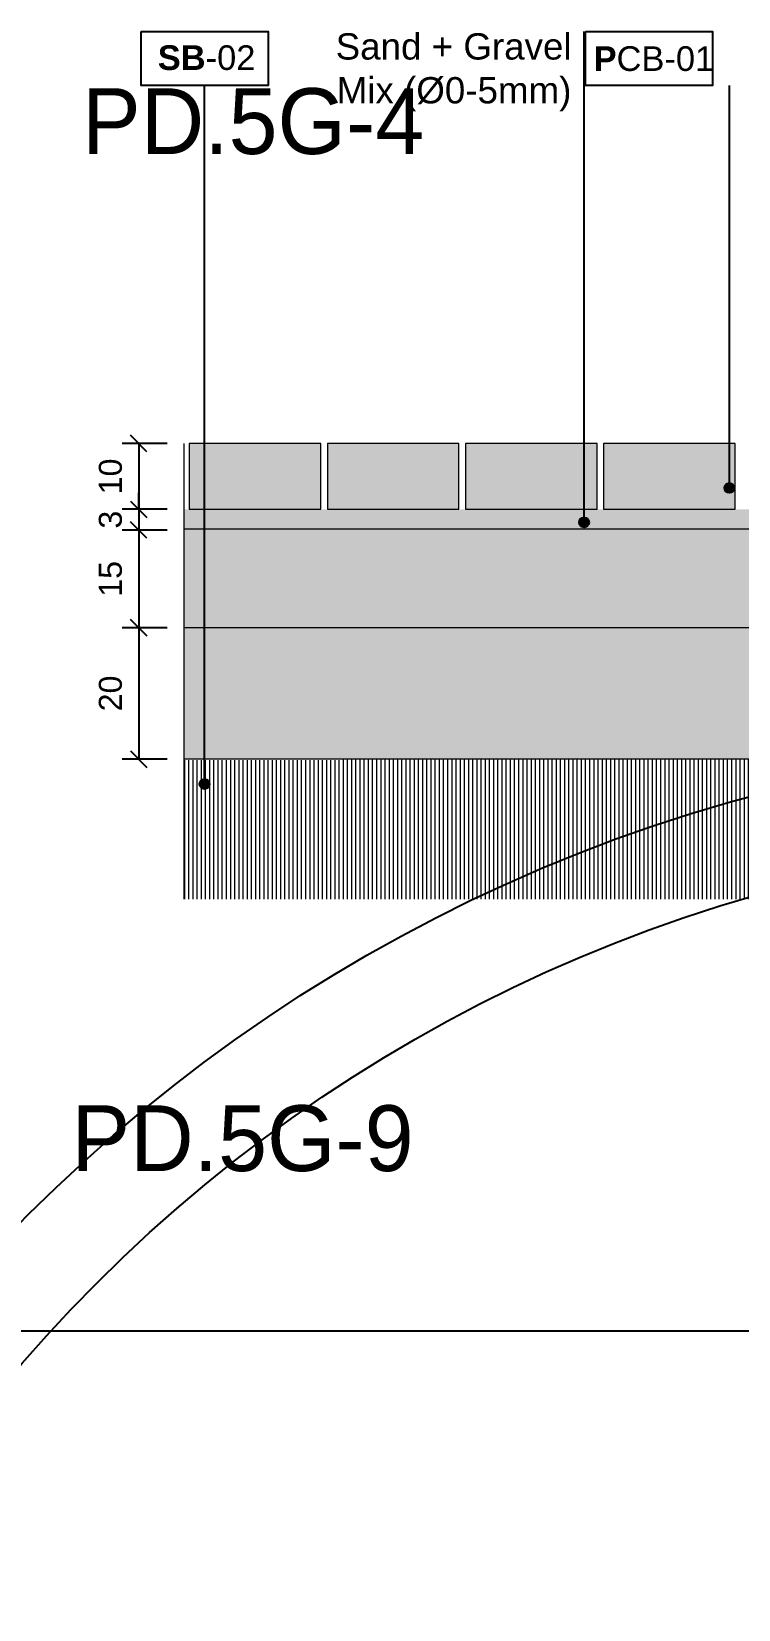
# Model space of a CAD drawing. Header units: metres. Extents: x -325 to 301, y -147 to 149.
# Drawn here: x 62.917 to 63.992, y 53.033 to 55.432 of the extents above; entities that cross this region are included whole.
import ezdxf

# ---------------------------------------------------------------- set-up
doc = ezdxf.new("R2010")
doc.units = ezdxf.units.M
doc.layers.get('Defpoints').update_dxf_attribs({"lineweight": 13})
doc.layers.add('-aux', color=50, linetype='Continuous', plot=False)
doc.layers.add('-AUX-QAD', color=5, linetype='Continuous', plot=False)
for name, color, linetype, true_color in [('0-TX-1_25', 7, 'Continuous', 0x3f4f7f), ('3-TR-paviment fort', 7, 'Continuous', 0xd1d1d1), ('EIT_3 TR sorra', 7, 'Continuous', 0xd8ceb0)]:
    doc.layers.add(name, color=color, linetype=linetype, true_color=true_color)
for name, color, linetype, lineweight in [('1-CM', 7, 'Continuous', 0), ('2-L-secció', 1, 'Continuous', 0), ('3-TR Seleccionat', 44, 'Continuous', 0), ('3-TR Tot-u', 37, 'Continuous', 0)]:
    doc.layers.add(name, color=color, linetype=linetype, lineweight=lineweight)
doc.layers.add('3-TR tot_u', color=7, linetype='Continuous', lineweight=5, true_color=0x787878)
doc.layers.add('A-KEYPLAN_HATCH', color=7, linetype='Continuous')
doc.layers.add('A_TEXT_2', color=7, linetype='Continuous')
doc.styles.get("Standard").update_dxf_attribs({"font": 'arial.ttf'})
doc.styles.add('x-llegenda materials$0$ENGRAVERS', font='TT0586M.TTF')
doc.dimstyles.new('ISO-25', dxfattribs={"dimtxt": 0.1, "dimasz": 0.1, "dimexe": 0.1, "dimexo": 0.1, "dimgap": 0.1, "dimtad": 1, "dimdec": 0, "dimlfac": 100, "dimzin": 9, "dimtxsty": 'Standard', "dimblk": 'OBLIQUE', "dimcen": 0.1, "dimadec": 0, "dimazin": 0, "dimtfac": 1, "dimtdec": 0, "dimtmove": 0, "dimatfit": 3, "dimldrblk": 'OBLIQUE', "dimfxl": 1, "dimarcsym": 0})

# ---------------------------------------------------------------- blocks, each defined once
blk = doc.blocks.new('hatch keyplan 2')
at = {"layer": 'A-KEYPLAN_HATCH'}
blk.add_lwpolyline([(0, 0.005476596624248486), (0.012874798693294, 0.005476596623793739), (0.012874798693294, -2.273736754432321e-13), (0, 0)], close=True, dxfattribs=at)
blk = doc.blocks.new('hatch keyplan')
at = {"layer": 'A-KEYPLAN_HATCH'}
blk.add_blockref('hatch keyplan 2', (1.430579833341536, 0.8521467901477053), dxfattribs=at)
blk = doc.blocks.new('SB-02')
at = {"layer": 'A-KEYPLAN_HATCH'}
blk.add_blockref('hatch keyplan', (-1.430579833341138, -0.8521467901475916), dxfattribs=at)
at = {"layer": 'A_TEXT_2', "insert": (-0.0007977306930945227, 0.004083503112326525), "char_height": 0.0025, "attachment_point": 1}
blk.add_mtext_dynamic_manual_height_columns('\\pi0.00249;{\\fArial|b1|i0|c0|p34;SB}-02', width=0.01456192034901793, gutter_width=0.015, heights=[0], dxfattribs=at)
blk = doc.blocks.new('POINT')
at = {"layer": '0-TX-1_25'}
h = blk.add_hatch(dxfattribs=at)
h.set_pattern_fill('ANGLE', color=256)
h.set_pattern_definition([(0, (-83.74681484067048, -12.72584030761209), (0, 6.985), [5.08, -1.905]), (90, (-83.74681484067048, -12.72584030761209), (-6.985, 4.277078946022131e-16), [5.08, -1.905])])
edge = h.paths.add_edge_path()
edge.add_arc((0, 0), 0.0075, 0, 360)
h = blk.add_hatch(color=256, dxfattribs=at)
h.dxf.hatch_style = 1
edge = h.paths.add_edge_path()
edge.add_arc((0, 0), 0.0075, 0, 360)
blk.add_circle((0, 0), 0.0075, dxfattribs=at)
blk = doc.blocks.new('_Oblique')
at = {"color": 0, "lineweight": -2}
blk.add_line((-0.499999999995058, -0.4999999998130015), (0.500000000028669, 0.500000000163238), dxfattribs=at)
blk = doc.blocks.new('*D1270')
at = {"layer": '0-TX-1_25', "color": 0, "lineweight": -2, "transparency": 16777216}
for p, q in [((63.12329312751061, 54.80600247218994), (63.05489380532212, 54.80600247218994)), ((63.07989380532211, 54.80600247218994), (63.07989380532211, 54.70600269010475)), ((63.12329312418829, 54.70600269010475), (63.05489380532212, 54.70600269010475))]:
    blk.add_line(p, q, dxfattribs=at)
at = {"layer": 'Defpoints', "color": 0, "transparency": 16777216}
for p in [(63.14829312751061, 54.80600247218994), (63.07989380532211, 54.70600269010475), (63.14829312418829, 54.70600269010475)]:
    blk.add_point(p, dxfattribs=at)
at = {"layer": '0-TX-1_25', "color": 0, "lineweight": -2, "transparency": 16777216, "xscale": 0.025, "yscale": 0.025, "zscale": 0.025}
for p, rotation in [((63.07989380532211, 54.80600247218994), 90), ((63.07989380532211, 54.70600269010475), 270)]:
    blk.add_blockref('_Oblique', p, dxfattribs=dict(at, rotation=rotation))
at = {"layer": '0-TX-1_25', "color": 0, "transparency": 16777216, "insert": (63.03702375075186, 54.75600258114731), "char_height": 0.035, "attachment_point": 5, "rotation": 90}
blk.add_mtext('10', dxfattribs=at)
blk = doc.blocks.new('*D1271')
at = {"layer": '0-TX-1_25', "color": 0, "lineweight": -2, "transparency": 16777216}
for p, q in [((63.07989380637942, 54.70600244835342), (63.07989380637942, 54.73100244835341)), ((63.12329312751061, 54.70600244835342), (63.05489380637942, 54.70600244835342)), ((63.07989380637942, 54.70600244835342), (63.07989380637942, 54.67440201231216)), ((63.1232931275106, 54.67440201231216), (63.05489380637942, 54.67440201231216)), ((63.07989380637942, 54.67440201231216), (63.07989380637942, 54.64940201231216))]:
    blk.add_line(p, q, dxfattribs=at)
at = {"layer": 'Defpoints', "color": 0, "transparency": 16777216}
for p in [(63.14829312751061, 54.70600244835342), (63.07989380637942, 54.67440201231216), (63.1482931275106, 54.67440201231216)]:
    blk.add_point(p, dxfattribs=at)
at = {"layer": '0-TX-1_25', "color": 0, "lineweight": -2, "transparency": 16777216, "xscale": 0.025, "yscale": 0.025, "zscale": 0.025}
for p, rotation in [((63.07989380637942, 54.70600244835342), 270), ((63.07989380637942, 54.67440201231216), 90)]:
    blk.add_blockref('_Oblique', p, dxfattribs=dict(at, rotation=rotation))
at = {"layer": '0-TX-1_25', "color": 0, "transparency": 16777216, "insert": (63.03701181456496, 54.69020223033275), "char_height": 0.035, "attachment_point": 5, "rotation": 90}
blk.add_mtext('3', dxfattribs=at)
blk = doc.blocks.new('*D1272')
at = {"layer": '0-TX-1_25', "color": 0, "lineweight": -2, "transparency": 16777216}
for p, q in [((63.12329312893245, 54.67440201337386), (63.05489380532223, 54.67440201337386)), ((63.07989380532223, 54.67440201337386), (63.07989380532223, 54.52600265119409)), ((63.12329313395662, 54.52600265119409), (63.05489380532223, 54.52600265119409))]:
    blk.add_line(p, q, dxfattribs=at)
at = {"layer": 'Defpoints', "color": 0, "transparency": 16777216}
for p in [(63.14829312893245, 54.67440201337386), (63.07989380532223, 54.52600265119409), (63.14829313395661, 54.52600265119409)]:
    blk.add_point(p, dxfattribs=at)
at = {"layer": '0-TX-1_25', "color": 0, "lineweight": -2, "transparency": 16777216, "xscale": 0.025, "yscale": 0.025, "zscale": 0.025}
for p, rotation in [((63.07989380532223, 54.67440201337386), 90), ((63.07989380532223, 54.52600265119409), 270)]:
    blk.add_blockref('_Oblique', p, dxfattribs=dict(at, rotation=rotation))
at = {"layer": '0-TX-1_25', "color": 0, "transparency": 16777216, "insert": (63.03702375075197, 54.60020233228393), "char_height": 0.035, "attachment_point": 5, "rotation": 90}
blk.add_mtext('15', dxfattribs=at)
blk = doc.blocks.new('*D1273')
at = {"layer": '0-TX-1_25', "color": 0, "lineweight": -2, "transparency": 16777216}
for p, q in [((63.12329312751061, 54.52600265119409), (63.05489380532664, 54.52600265119409)), ((63.07989380532663, 54.52600265119409), (63.07989380532663, 54.32600265119409)), ((63.12329312751061, 54.32600265119409), (63.05489380532664, 54.32600265119409))]:
    blk.add_line(p, q, dxfattribs=at)
at = {"layer": 'Defpoints', "color": 0, "transparency": 16777216}
for p in [(63.14829312751061, 54.52600265119409), (63.07989380532663, 54.32600265119409), (63.14829312751061, 54.32600265119409)]:
    blk.add_point(p, dxfattribs=at)
at = {"layer": '0-TX-1_25', "color": 0, "lineweight": -2, "transparency": 16777216, "xscale": 0.025, "yscale": 0.025, "zscale": 0.025}
for p, rotation in [((63.07989380532663, 54.52600265119409), 90), ((63.07989380532663, 54.32600265119409), 270)]:
    blk.add_blockref('_Oblique', p, dxfattribs=dict(at, rotation=rotation))
at = {"layer": '0-TX-1_25', "color": 0, "transparency": 16777216, "insert": (63.03702375075638, 54.42600265119405), "char_height": 0.035, "attachment_point": 5, "rotation": 90}
blk.add_mtext('20', dxfattribs=at)
blk = doc.blocks.new('PCB02')
at = {"layer": 'A-KEYPLAN_HATCH'}
blk.add_blockref('hatch keyplan', (-1.42957983326266, -0.8521467901535917), dxfattribs=at)
at = {"layer": 'A_TEXT_2', "insert": (0.0002022692309806562, 0.003983715152104939), "char_height": 0.0025, "attachment_point": 1}
blk.add_mtext_dynamic_manual_height_columns('\\pi0.00161;{\\fArial|b1|i0|c0|p34;P}CB-01', width=0.01456192034901793, gutter_width=0.015, heights=[0], dxfattribs=at)

msp = doc.modelspace()

# ---------------------------------------------------------------- hatches: boundary and pattern name
at = {"layer": '3-TR Seleccionat'}
h = msp.add_hatch(dxfattribs=at)
h.set_pattern_fill('ANSI31', color=256, scale=0.002, angle=225, style=0)
h.set_pattern_definition([(270, (441140.5951333584, -650782.2904534839), (-0.00635, -1.734723475976807e-18), [])])
h.paths.add_polyline_path([(65.98368721513066, 54.32598022578919), (65.98368721327034, 54.11312691327392), (63.14829312755714, 54.11312691280826), (63.14829312746404, 54.32460587535028), (64.73972898970378, 54.32598026790431)])
at = {"layer": '3-TR Tot-u'}
h = msp.add_hatch(dxfattribs=at)
h.set_pattern_fill('EARTH', color=256, scale=0.005, angle=-80.8247561036608, style=0)
h.set_pattern_definition([(279.1752438963392, (-123.8174213754506, 14.0400679295203), (0.03640645211205976, -0.02628108149624554), [0.03175, -0.03175]), (279.1752438963392, (-123.805667462899, 14.04196643651076), (0.03640645211205976, -0.02628108149624554), [0.03175, -0.03175]), (279.1752438963392, (-123.7939135503475, 14.04386494350123), (0.03640645211205976, -0.02628108149624554), [0.03175, -0.03175]), (9.175243896339197, (-123.7893627438335, 14.0405798083142), (0.02628108149624554, 0.03640645211205976), [0.03175, -0.03175]), (9.175243896339197, (-123.787464236843, 14.02882589576264), (0.02628108149624554, 0.03640645211205976), [0.03175, -0.03175]), (9.175243896339197, (-123.7855657298525, 14.01707198321108), (0.02628108149624554, 0.03640645211205976), [0.03175, -0.03175])])
h.paths.add_polyline_path([(64.32695816623742, 54.32598028187895), (64.37267110165544, 54.52598028033132), (63.14829312751058, 54.52598032178353), (63.14829312751058, 54.32598026790431)])
h.paths.add_polyline_path([(64.77222618182549, 54.52598026680409), (64.82978842012206, 54.32598026485528), (65.98368720835951, 54.32598022578919), (65.98368721513066, 54.5259802257892)])
at = {"layer": '3-TR tot_u'}
h = msp.add_hatch(dxfattribs=at)
h.set_pattern_fill('AR-CONC', color=256, scale=0.0002, angle=90.26641431039367)
h.set_pattern_definition([(140.2664143103937, (269983.5505300275, -738416.7265073648), (0.003018358551071247, 0.03645136258436954), [0.00381, -0.04191]), (85.26641431039367, (269983.5505300275, -738416.7265073648), (-0.03817818106754276, -0.007226282933233686), [0.003048, -0.033528116834]), (190.7178590103937, (269983.5507815567, -738416.723469761), (-0.03515982095845395, 0.02922507956224307), [0.00323800176, -0.03561804892000001]), (136.4506143103937, (269983.5403701373, -738416.7265546067), (0.00815628255818146, 0.05425431968784703), [0.005715, -0.062865]), (186.9019719203937, (269983.5410498221, -738416.7220334173), (-0.04970546584793135, 0.04725021761608914), [0.004857004628, -0.053427121632]), (81.45056548039366, (269983.5403701373, -738416.7265546067), (-0.04970546584550613, 0.04725021761879526), [0.004571993414, -0.050291946384]), (111.2664143103937, (269983.5428864889, -738416.721462851), (0.02031182351307306, 0.03041765279537408), [0.00381, -0.04191]), (56.2664143103937, (269983.5428864889, -738416.721462851), (-0.03689466829018208, 0.01218898497184377), [0.003048, -0.033528]), (161.7178593103937, (269983.5445791409, -738416.7189280466), (-0.01658284496692729, 0.04260663769872181), [0.003238001759999997, -0.03561798751999995]), (127.7664143103937, (269983.5505300275, -738416.7265073648), (-0.01691369723239765, 0.0005390813352213942), [0, -0.0331216, 0, -0.034036, 0, -0.033655]), (97.76641431039367, (269983.5505300275, -738416.7265073648), (-0.02009803784807661, 0.01327062430379522), [0, -0.0194056, 0, -0.0323596, 0, -0.012827]), (57.76641431039366, (269983.5505827022, -738416.7378356423), (0.001019642850235293, 0.02712315336894964), [0, -0.0127, 0, -0.039624, 0, -0.052578]), (47.76641431039366, (269983.5506063231, -738416.7429155874), (-0.005222997154178432, 0.02960187044262312), [0, -0.01651, 0, -0.0263144, 0, -0.037338])])
h.paths.add_polyline_path([(64.3726710947526, 54.52598025013054), (64.4069557490257, 54.67598004206811), (63.14829312751058, 54.67598022346089), (63.14829312751058, 54.52598026863004)])
h.paths.add_polyline_path([(64.72905456819792, 54.6759800420936), (64.77222618836184, 54.52598024409354), (65.98368721513066, 54.5259802257892), (65.98368721513066, 54.67598026350776)])
at = {"layer": '3-TR-paviment fort'}
for points in [[(63.15679307253392, 54.70600247226558), (63.35679307265033, 54.70600247197454), (63.3567930724757, 54.80600247171843), (63.15679307259213, 54.80600247142739)], [(63.36679307253392, 54.70600247226558), (63.56679307265033, 54.70600247197454), (63.5667930724757, 54.80600247171843), (63.36679307259213, 54.80600247142739)], [(63.57679307253392, 54.70600247226558), (63.77679307265033, 54.70600247197454), (63.77679307247571, 54.80600247171843), (63.57679307259213, 54.80600247142739)], [(63.78679307253392, 54.70600247226558), (63.98679307265033, 54.70600247197454), (63.98679307247571, 54.80600247171843), (63.78679307259213, 54.80600247142739)]]:
    msp.add_hatch(color=256, dxfattribs=at).paths.add_polyline_path(points)
at = {"layer": 'EIT_3 TR sorra'}
h = msp.add_hatch(dxfattribs=at)
h.set_pattern_fill('ANSI36', color=256, scale=0.001075000000000009, angle=-0.5853068080104545, style=0, double=1)
h.set_pattern_definition([(44.41469319198954, (68.07752234721556, 216.8941087396815), (0.001877787426372729, 0.006618133599094147), [0.00853281250000007, -0.001706562500000014, 0, -0.001706562500000014])])
h.paths.add_polyline_path([(64.4069558033951, 54.67598024123813), (64.41514519884257, 54.70598024203069), (63.14829312797625, 54.70598022372166), (63.14829312704492, 54.67598022346089)])

# ---------------------------------------------------------------- linework, layer by layer
at = {"layer": '-aux'}
msp.add_lwpolyline([(12.23447743480324, 53.45694996906553), (142.2344774348032, 53.45694996906553)], dxfattribs=at)
at = {"layer": '-AUX-QAD'}
for radius in [2.459507200686663, 2.312387348810121]:
    msp.add_circle((64.65116066192172, 51.89447195545213), radius, dxfattribs=at)
at = {"layer": '0-TX-1_25'}
for points in [[(63.7571338559322, 54.68600611859866), (63.75713385593224, 55.4323916811642)], [(63.18007486451516, 54.288186483541), (63.18007486451516, 55.35024273179883)], [(63.97794696168508, 54.73853129218841), (63.97794696168508, 55.35024273179883)]]:
    msp.add_lwpolyline(points, dxfattribs=at)
at = {"layer": '1-CM'}
msp.add_line((64.71829310862336, 54.6759799964898), (63.14829312751058, 54.67598004522902), dxfattribs=at)
for points in [[(63.15679307253392, 54.70600247226558), (63.35679307265033, 54.70600247197454), (63.3567930724757, 54.80600247171843), (63.15679307259213, 54.80600247142739)], [(63.36679307253392, 54.70600247226558), (63.56679307265033, 54.70600247197454), (63.5667930724757, 54.80600247171843), (63.36679307259213, 54.80600247142739)], [(63.57679307253392, 54.70600247226558), (63.77679307265033, 54.70600247197454), (63.77679307247571, 54.80600247171843), (63.57679307259213, 54.80600247142739)], [(63.78679307253392, 54.70600247226558), (63.98679307265033, 54.70600247197454), (63.98679307247571, 54.80600247171843), (63.78679307259213, 54.80600247142739)]]:
    msp.add_lwpolyline(points, close=True, dxfattribs=at)
for points in [[(64.37267110165543, 54.52598028033132), (63.14829312751058, 54.52598032178353)], [(65.98368720835951, 54.32598022578919), (63.14829312751058, 54.32598032178353)]]:
    msp.add_lwpolyline(points, dxfattribs=at)
at = {"layer": '2-L-secció'}
msp.add_lwpolyline([(63.14829312751058, 54.80598004674707), (63.14829312751058, 54.11312691304109)], dxfattribs=at)

# ---------------------------------------------------------------- block references
at = {"layer": '0-TX-1_25', "xscale": 15, "yscale": 15, "zscale": 15}
msp.add_blockref('SB-02', (63.08351387430949, 55.35024273179883), dxfattribs=at)
at = {"layer": '0-TX-1_25'}
for p in [(63.97794696168508, 54.73853129218841), (63.7571338559322, 54.68600611859866), (63.18007486451516, 54.288186483541)]:
    msp.add_blockref('POINT', p, dxfattribs=at)
at = {"layer": 'A-KEYPLAN_HATCH', "xscale": 14.99999999999007, "yscale": 14.99999999999007, "zscale": 14.99999999999007}
msp.add_blockref('PCB02', (63.744352545442, 55.35024273188882), dxfattribs=at)

# ---------------------------------------------------------------- texts
at = {"layer": '-aux', "char_height": 0.1, "width": 19.21009939306024, "attachment_point": 1, "style": 'x-llegenda materials$0$ENGRAVERS'}
for s, insert in [('PD.5G-4', (62.99370946676432, 55.34620583015019)), ('PD.5G-9', (62.97774062550751, 53.79977190871051))]:
    msp.add_mtext(s, dxfattribs=dict(at, insert=insert))
at = {"layer": '0-TX-1_25', "insert": (63.32399432034714, 55.42982165737127, 0.001726123869188851), "char_height": 0.04, "attachment_point": 1}
msp.add_mtext_dynamic_manual_height_columns('\\pi0.05539;Sand + Gravel \\P\\pi0.05692;Mix (Ø0-5mm)', width=0.4077274587382385, gutter_width=0.3375, heights=[0], dxfattribs=at)

# ---------------------------------------------------------------- dimensions: what is measured, and where the dimension line sits
at = {"layer": '0-TX-1_25'}
for base, p1, p2, picture, middle in [((63.07989380532211, 54.70600269010475), (63.14829312751058, 54.80600247218991), (63.14829312418826, 54.70600269010472), '*D1270', (63.03702375075186, 54.75600258114731)), ((63.07989380532223, 54.52600265119409), (63.14829312893242, 54.67440201337383), (63.14829313395659, 54.52600265119406), '*D1272', (63.03702375075197, 54.60020233228393)), ((63.07989380532663, 54.32600265119409), (63.14829312751058, 54.52600265119406), (63.14829312751058, 54.32600265119406), '*D1273', (63.03702375075638, 54.42600265119405))]:
    dim = msp.add_linear_dim(base=base, p1=p1, p2=p2, angle=90, dimstyle='ISO-25', override={"dimtxt": 0.035, "dimasz": 0.025, "dimexe": 0.025, "dimexo": 0.025, "dimgap": 0.025, "dimblk1": 'Oblique', "dimblk2": 'Oblique', "dimsah": 1, "dimfxl": 0.1, "dimfxlon": 1, "dimarcsym": 1}, dxfattribs=at)
    dim.commit()
    dim.dimension.update_dxf_attribs({"geometry": picture, "text_midpoint": middle})
dim = msp.add_linear_dim(base=(63.07989380637942, 54.67440201231216), p1=(63.14829312751058, 54.70600244835339), p2=(63.14829312751057, 54.67440201231213), angle=90, dimstyle='ISO-25', override={"dimtxt": 0.035, "dimasz": 0.025, "dimexe": 0.025, "dimexo": 0.025, "dimgap": 0.025, "dimblk1": 'Oblique', "dimblk2": 'Oblique', "dimsah": 1, "dimfxl": 0.1, "dimfxlon": 1, "dimarcsym": 1}, dxfattribs=at)
dim.commit()
dim.dimension.update_dxf_attribs({"geometry": '*D1271', "text_midpoint": (63.07989380637942, 54.69020223033275), "dimtype": 160})

doc.saveas('drawing.dxf')
